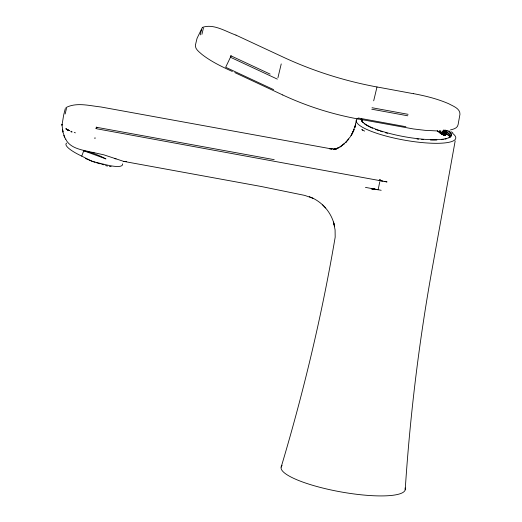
<?xml version="1.0" encoding="UTF-8"?>
<svg xmlns="http://www.w3.org/2000/svg" width="522" height="522" viewBox="0 0 522 522"><rect width="100%" height="100%" fill="white"/><g stroke="black" fill="none" stroke-linecap="round" stroke-linejoin="round"><path stroke-width="0.78" d="M448.946 133.691C450.74 135.1 451.054 138.363 448.6 135.126M445.723 130.526L445.175 134.435M440.222 132.059A3.028 0.94 41.7 0 0 440.946 132.608L442.232 133.182A2.042 0.652 42.2 0 0 442.512 132.986L443.093 130.715L442.48 134.709M440.137 133.045L437.247 130.807M443.08 131.551L442.786 132.014C443.308 129.541 446.519 133.508 444.829 134.878M405.209 489.786C409.998 415.884 418.964 342.256 432.059 269.365L455.177 140.894M450.101 136.751L449.781 135.022L448.809 133.991A9.957 2.701 37.8 0 0 448.463 133.652A12.724 3.837 37.4 0 0 446.845 132.288M450.271 136.046L449.847 135.55M445.273 132.869L445.377 130.167M413.489 93.712L381.504 87.781C347.463 81.915 314.192 71.579 282.885 56.976L235.996 35.137M62.001 124.347L61.974 125.234L63.684 114.97L65.328 108.459M61.955 124.667L63.051 132.516L65.531 139.341M444.359 134.983L444.568 133.384M93.542 152.607L92.603 152.378L103.839 154.825L123.629 161.37L261.189 186.484L304.659 195.385L312.939 198.236L309.272 196.67M442.878 134.415L443.237 132.17M442.356 134.369L442.826 131.57L443.4 131.179M445.416 135.152L445.56 134.291M94.952 138.213L95.024 137.801L94.939 138.297M444.659 132.856L444.979 132.32M443.713 130.024L443.426 131.714M443.987 130.069A20.169 7.752 37.3 0 1 445.142 130.885L444.783 132.725M445.853 134.741L444.835 135.081L445.266 133.371L446.591 133.58L446.173 133.26A12.73 1.005 36 0 0 446.76 133.723M443.328 132.275L442.924 134.474M379.722 182.061L378.117 189.767A8.946 8.73 14.8 0 1 377.758 189.734L371.938 188.69L376.923 189.63L376.192 189.362M379.964 181.251L380.257 179.601M440.457 132.307L440.79 130.461M444.685 133.26L444.385 134.865M445.22 133.162L444.901 134.917M449.024 133.684A12.515 3.778 40.4 0 0 446.636 131.472L445.651 131.674L445.122 134.265M356.226 120.758L354.967 127.459L355.684 124.073L352.507 133.103L351.143 135.596L354.164 129.489L350.503 136.523L345.505 142.682L348.774 139.054L348.161 139.726M445.795 133.397L446.101 131.883L447.139 132.353L445.599 131.877M442.421 134.448L442.813 132.32L442.656 132.725M195.574 44.337C194.341 48.8 199.228 51.9 202.021 54.471C211.221 61.635 221.83 66.686 232.388 71.501M65.146 113.985L66.529 108.184M195.717 43.841L196.99 38.524M200.252 34.896L201.518 29.578M201.923 34.322L203.45 27.934M277.932 77.745L281.234 63.919M373.687 100.818L376.988 86.991M445.579 131.022L445.286 131.459L445.527 131.009M281.149 467.125C303.719 391.637 322.022 314.838 335.183 237.151L335.085 229.85L333.499 222.052L334.491 225.948M445.775 133.13L445.168 133.586M122.487 163.862A30.106 6.479 20.4 0 1 103.956 164.26L92.374 161.468L81.745 156.124L83.742 150.78L89.406 152.183A26.159 7.895 19.6 0 1 100.811 156.359L105.953 158.91L83.742 150.78M443.387 131.544L442.989 132.001L442.884 131.537M197.185 38.054L202.321 27.542M445.736 131.303L446.578 130.826M446.532 130.585A5.24 0.444 36.7 0 1 446.734 130.839L445.768 131.198L445.292 130.722M440.085 133.11L442.095 134.082L440.666 133.182M440.287 131.975L441.481 132.392L440.49 131.772A3.445 1.044 37 0 0 441.149 132.229A3.171 0.972 37.1 0 0 442.141 132.745M446.271 131.877L446.597 131.518M446.467 131.655L446.943 131.87L446.375 131.759M444.953 134.826C446.036 134.95 443.569 135.348 442.434 134.271L443.928 134.957A5.227 1.625 37.9 0 0 445.866 134.754M444.842 135.041L442.238 134.624M343.228 144.62L344.135 143.941L340.063 146.95L346.145 141.977M445.357 130.617L444.822 130.272M65.935 107.61C76.636 101.992 89.843 105.868 101.255 107.003M440.314 132.895L440.79 133.227L437.788 131.166M202.49 27.366C213.628 23.425 225.628 31.529 236.003 35.111M341.01 146.245L337.662 148.209L338.928 147.524L333.512 149.631L336.951 148.672M446.082 133.267L446.871 133.945L446.186 133.625M442.78 132.64L443.315 132.699A2.603 0.803 37.3 0 1 442.963 132.934L442.741 132.914A2.864 0.881 37.1 0 1 442.134 132.732L442.93 132.601L442.167 132.705M442.826 131.57L443.335 131.609M450.421 129.926C453.357 129.241 457.468 128.229 458.075 124.738L459.973 114.22C460.136 108.374 452.874 106.083 448.718 103.741C437.488 98.847 425.456 95.891 413.496 93.647M337.003 148.639L334.256 149.22L336.873 148.75L329.506 148.75L332.123 149.044M448.117 134.95L449.618 135.844M126.415 161.566L123.629 161.37M444.79 132.595L445.175 132.725M437.606 130.95L425.078 130.337L413.47 128.96L358.04 118.944M441.26 134.193L441.847 134.395M96.916 127.342L96.094 127.205L274.213 159.667M332.012 149.005L101.744 107.127M109.379 166.374L111.114 166.622M372.036 107.734L408.087 114.318M371.755 109.209L407.806 115.793M358.196 117.998L405.842 126.702M96.648 128.764L387.05 181.943L384.251 181.343M365.452 187.378L381.177 190.295M358.033 118.97C332.057 114.227 306.688 106.142 282.754 94.984M382.841 181.062L380.668 180.645C384.009 180.997 376.747 180.286 380.023 179.94L379.22 180.273L380.786 180.338L379.996 180.521M92.596 152.431C83.429 150.088 71.488 149.064 66.235 140.229M105.542 165.624L107.512 166.042M74.228 132.444L75.403 132.849M70.959 131.205L72.003 131.622M70.901 131.727L71.938 132.151M312.939 198.236C323.647 203.365 332.162 214.04 334.556 226.189M231.044 55.88L270.115 74.104M277.332 79.122L230.45 57.257L225.661 67.266L273.632 89.634M234.789 72.584L282.754 94.958M68.128 129.965L65.792 128.738L69.589 130.709L66.32 129.058M67.247 130.037L68.082 130.454M364.61 131.1L361.811 129.6L362.699 130.206M439.224 130.924L440.49 131.772A79.749 78 13.6 0 0 439.27 130.937M446.675 130.872L446.584 130.702A5.22 0.431 37.2 0 0 446.362 130.435M444.718 133.906L444.659 133.854A3.837 1.201 37.8 0 1 443.015 133.932L441.743 133.293A4.985 1.501 37.2 0 1 440.588 132.529L440.274 133.006A5.2 1.546 34.6 0 0 442.447 134.213A4.678 1.422 35 0 0 443.68 134.637L442.924 134.35L443.674 134.624A4.28 1.312 35.1 0 0 444.848 134.311L444.764 133.965M451.504 131.759L452.861 132.993M322.687 204.905L325.611 207.958M63.788 135.309L64.5 137.182M445.886 133.143L446.46 133.815M65.863 139.035L66.02 139.615M443.152 131.577L443.171 132.014M405.092 487.953A63.058 13.65 10.2 0 1 340.005 491.75A63.058 13.65 10.2 0 1 282.095 465.487M452.724 133.488A50.536 10.936 10.2 0 1 409.626 141.012A50.536 10.936 10.2 0 1 357.276 118.703M448.887 130.787A45.91 9.938 10.2 0 1 413.985 138.219A45.91 9.938 10.2 0 1 361.204 119.088M447.1 130.343A45.407 9.827 10.2 0 1 448.972 137.775M446.545 138.715A45.407 9.827 10.2 0 1 445.012 139.1M443.269 139.413A45.407 9.827 10.2 0 1 441.331 139.668M436.901 139.981A45.407 9.827 10.2 0 1 430.461 140M423.225 139.596A45.407 9.827 10.2 0 1 421.698 139.465M418.592 139.159A45.407 9.827 10.2 0 1 417.013 138.982M387.5 133.286A45.407 9.827 10.2 0 1 385.301 132.666M382.476 131.818A45.407 9.827 10.2 0 1 380.44 131.166M379.129 130.728A45.407 9.827 10.2 0 1 377.223 130.056M376.61 129.828A45.407 9.827 10.2 0 1 375.409 129.378M372.591 128.236A45.407 9.827 10.2 0 1 370.535 127.316M369.896 127.009A45.407 9.827 10.2 0 1 364.33 123.701M363.319 122.833A45.407 9.827 10.2 0 1 361.779 118.964M361.589 120.634A45.407 9.827 10.2 0 1 362.092 120.014M450.512 136.164A45.407 9.827 10.2 0 1 450.688 136.908M116.047 158.832A31.157 6.708 20.4 0 1 114.847 158.642M94.006 152.698A31.157 6.708 20.4 0 1 92.844 152.254M81.745 156.124A30.106 6.479 20.4 0 1 66.627 143.093M103.885 164.802A25.415 5.468 20.4 0 1 101.699 164.254M100.191 163.836A25.415 5.468 20.4 0 1 96.322 162.655M95.011 162.218A25.415 5.468 20.4 0 1 93.033 161.533M92.374 161.291A25.415 5.468 20.4 0 1 89.112 160.039M88.466 159.778A25.415 5.468 20.4 0 1 85.314 158.44M447.498 134.232A12.73 1.005 36 0 1 447.139 133.984M449.533 136.222A12.515 1.455 39.8 0 1 446.532 133.978M444.764 135.276A4.476 1.409 40.6 0 1 444.503 135.439M443.772 135.42A4.476 1.409 40.6 0 1 443.374 135.296M445.018 130.102A18.864 7.06 40.3 0 1 445.462 130.461M445.54 133.358A20.169 0.463 35.4 0 1 445.214 133.123M444.881 132.888A20.169 0.463 35.4 0 1 444.542 132.647M443.85 132.164A20.169 0.463 35.4 0 1 443.498 131.909M445.762 130.304A4.404 0.45 33.9 0 1 445.808 130.448M443.413 131.988L443.55 131.603L443.413 131.988M444.803 134.023L444.803 134.023M362.027 120.895L362.131 121.339L362.124 120.582L362.027 120.895M96.818 127.825L96.446 127.557L96.818 127.825M445.168 132.81L445.168 132.81M231.024 55.932C230.626 57.968 229.667 55.847 231.024 55.932M371.918 188.801L371.233 188.768L374.535 189.284L371.918 188.801M96.27 128.445L95.852 128.366L96.681 128.569L96.27 128.445M440.907 132.183L440.418 131.818L440.907 132.183M449.592 135.805L449.214 135.576L449.592 135.805M62.908 131.896L62.503 129.391L62.908 131.896"/></g></svg>
